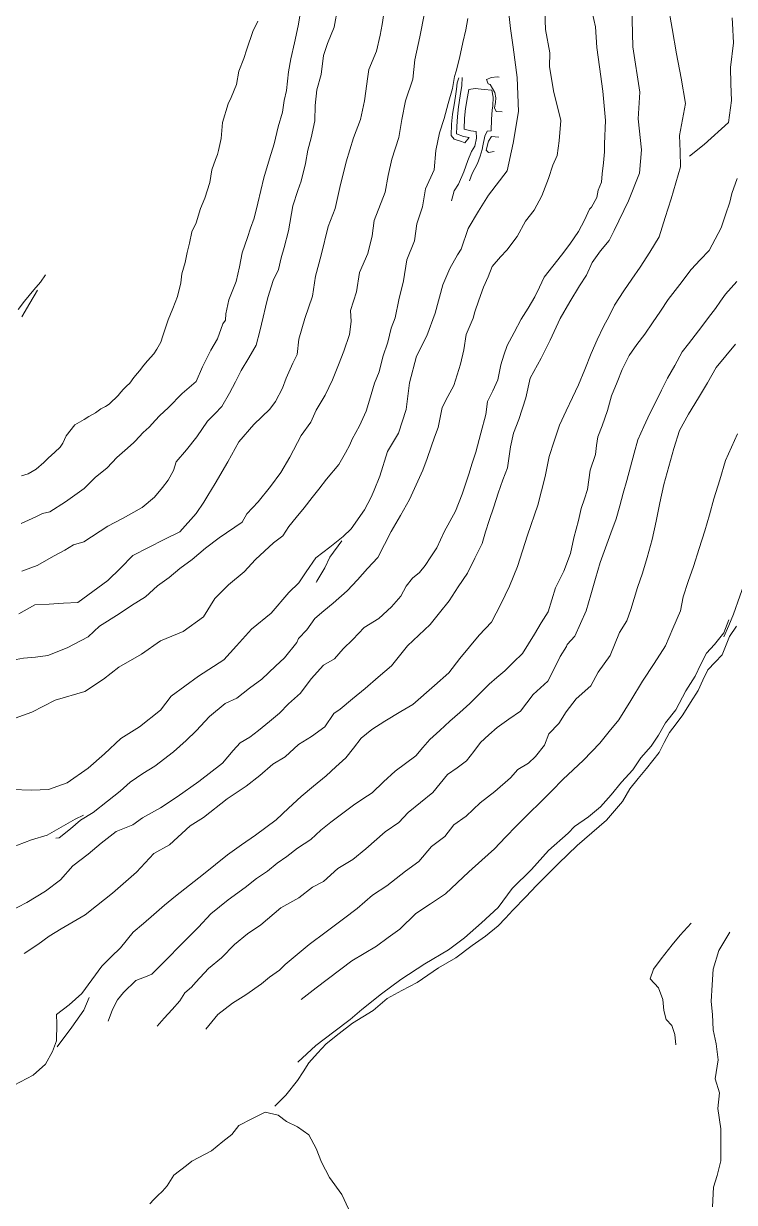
# Model space of a CAD drawing. Extents: x 683321 to 688873, y 7661944 to 7668387.
# Drawn here: x 687079.5 to 687289.9, y 7666273.6 to 7666622.7 of the extents above; entities that cross this region are included whole.
import ezdxf

# ---------------------------------------------------------------- set-up
doc = ezdxf.new("R2010")
doc.units = 0
doc.header["$MEASUREMENT"] = 0
doc.layers.add('01 CRESTA_Line', color=3, linetype='Continuous', lineweight=20)

msp = doc.modelspace()

# ---------------------------------------------------------------- linework, layer by layer
at = {"layer": '01 CRESTA_Line'}
for points in [[(687075.09, 7666359.63, 4070.64), (687080.4, 7666362.43, 4070.63), (687085.94, 7666365.76, 4070.55), (687090.4, 7666369.16, 4070.42), (687094.04, 7666373.24, 4070.41), (687098.6, 7666376.76, 4070.41), (687102.47, 7666379.95, 4070.41), (687106.86, 7666383.44, 4070.42), (687111.76, 7666385.43, 4070.41), (687114.63, 7666387.49, 4070.4), (687120.04, 7666390.5, 4070.39), (687124.97, 7666393.7, 4070.39), (687131.38, 7666398.29, 4070.37), (687138.36, 7666403.7, 4070.36), (687141.52, 7666407.41, 4070.35), (687143.63, 7666409.71, 4070.4), (687146.48, 7666411.4, 4070.45), (687149.05, 7666413.38, 4070.51), (687152.27, 7666416.06, 4070.45), (687155.19, 7666418.47, 4070.4), (687157.86, 7666421.29, 4070.38), (687161.47, 7666424.44, 4070.37), (687164.56, 7666428.65, 4070.38), (687168.22, 7666432.69, 4070.39), (687171.48, 7666434.57, 4070.44), (687174.07, 7666437.58, 4070.45), (687176.89, 7666440.29, 4070.45), (687180.31, 7666443.81, 4070.43), (687184.62, 7666446.49, 4070.48), (687188.37, 7666449.99, 4070.5), (687191.15, 7666453.17, 4070.5), (687192.74, 7666456.05, 4070.44), (687194.61, 7666458.5, 4070.41), (687196.7, 7666460.16, 4070.37), (687198.34, 7666462.2, 4070.38), (687200.05, 7666464.8, 4070.39), (687201.77, 7666467.4, 4070.37), (687203.95, 7666472.2, 4070.25), (687205.67, 7666475.26, 4070.38), (687207.38, 7666478.32, 4070.43), (687209.27, 7666483.29, 4070.42), (687210.27, 7666486.25, 4070.42), (687211.27, 7666489.21, 4070.42), (687212.3, 7666492.5, 4070.45), (687213.33, 7666495.79, 4070.45), (687214.85, 7666501.35, 4070.45), (687216.36, 7666506.9, 4070.44), (687216.85, 7666510.73, 4070.38), (687218.36, 7666513.97, 4070.37), (687219.87, 7666517.2, 4070.36), (687220.73, 7666521.6, 4070.31), (687221.67, 7666524.46, 4070.3), (687222.61, 7666527.31, 4070.31), (687224.68, 7666531.23, 4070.3), (687226.76, 7666535.16, 4070.24), (687228.81, 7666538.43, 4070.21), (687230.85, 7666541.71, 4070.16), (687232.23, 7666544.64, 4070.18), (687233.61, 7666547.58, 4070.18), (687236.15, 7666550.83, 4070.12), (687238.68, 7666554.07, 4070.03), (687241.22, 7666557.32, 4069.97), (687243.7, 7666561.14, 4069.95), (687245.55, 7666564.48, 4069.93), (687247.05, 7666567.71, 4069.94), (687247.64, 7666568.28, 4069.95), (687249.19, 7666571.16, 4069.99), (687249.54, 7666573.38, 4070.02), (687250.58, 7666575.67, 4070.05), (687250.72, 7666578.19, 4070.06), (687251.1, 7666581.42, 4070.07), (687251.42, 7666584.64, 4070.12), (687251.43, 7666587.08, 4070.19), (687251.69, 7666593.94, 4070.24), (687250.96, 7666602.66, 4070.4), (687249.97, 7666609.86, 4070.59), (687249.15, 7666615.59, 4070.52), (687248.73, 7666621.67, 4070.43), (687247.34, 7666628.24, 4070.54)], [(687076.63, 7666308.37, 4090.27), (687082.27, 7666311.3, 4091.47), (687085.91, 7666314.6, 4091.02), (687087.99, 7666318.33, 4090.1), (687089.23, 7666321.48, 4089.94), (687089.31, 7666326.46, 4089.73), (687089.25, 7666329.23, 4090.29), (687092.93, 7666332.18, 4090.15), (687096.69, 7666335.5, 4090.22), (687099.65, 7666339.55, 4090.32), (687102.61, 7666343.59, 4090.42), (687105.38, 7666346.31, 4090.37), (687108.14, 7666349.04, 4090.44), (687111.93, 7666353.65, 4090.47), (687114.98, 7666356.26, 4090.46), (687118.03, 7666358.86, 4090.45), (687121.23, 7666361.6, 4090.44), (687124.43, 7666364.33, 4090.4), (687128.58, 7666367.59, 4090.37), (687132.72, 7666370.86, 4090.35), (687136.25, 7666373.72, 4090.31), (687139.79, 7666376.59, 4090.29), (687143.94, 7666379.46, 4090.29), (687148.09, 7666382.33, 4090.31), (687151.16, 7666384.64, 4090.32), (687154.23, 7666386.95, 4090.31), (687157.94, 7666390.38, 4090.28), (687161.65, 7666393.8, 4090.29), (687165.33, 7666396.87, 4090.32), (687169.01, 7666399.93, 4090.33), (687171.93, 7666402.59, 4090.33), (687174.85, 7666405.24, 4090.32), (687177.12, 7666408.14, 4090.29), (687179.4, 7666411.04, 4090.24), (687182.6, 7666413.62, 4090.22), (687186.39, 7666416.14, 4090.23), (687191.19, 7666418.95, 4090.29), (687194.74, 7666421.04, 4090.28), (687201.07, 7666426.67, 4090.25), (687205.33, 7666430.47, 4090.2), (687208.6, 7666434.72, 4090.19), (687214.37, 7666441.57, 4090.21), (687217.99, 7666445.48, 4090.24), (687220.77, 7666450.8, 4090.28), (687223.27, 7666456.08, 4090.24), (687225.72, 7666461.9, 4090.2), (687228.68, 7666471.19, 4090.14), (687231.67, 7666480.12, 4090.14), (687233.85, 7666488.54, 4090.22), (687235.06, 7666494.5, 4090.24), (687236.59, 7666499, 4090.24), (687238.16, 7666503.75, 4090.23), (687240.06, 7666508, 4090.3), (687241.97, 7666512, 4090.31), (687243.78, 7666515.75, 4090.34), (687245.62, 7666520.25, 4090.36), (687247.47, 7666525, 4090.37), (687249.31, 7666529, 4090.37), (687251.13, 7666533, 4090.35), (687252.78, 7666536, 4090.33), (687254.41, 7666539.25, 4090.33), (687257.16, 7666543.5, 4090.4), (687259.56, 7666547, 4090.46), (687261.97, 7666550.5, 4090.45), (687264.88, 7666555, 4090.48), (687267.63, 7666559.5, 4090.49), (687269.41, 7666565.25, 4090.39), (687271.16, 7666570.75, 4090.42), (687272.56, 7666575.5, 4090.71), (687273.97, 7666580.25, 4091.39), (687273.84, 7666584.75, 4090.66), (687273.69, 7666589.5, 4090.33), (687274.56, 7666594.25, 4090.4), (687275.44, 7666599, 4090.46), (687274.12, 7666606.5, 4090.43), (687272.78, 7666613.75, 4090.35), (687271.47, 7666621.25, 4090.32), (687270.16, 7666628.5, 4090.49)], [(687172.5, 7666627.56, 4009.98), (687171.44, 7666621.59, 4010.01), (687169.45, 7666616.78, 4010.07), (687168.28, 7666613.25, 4010.12), (687167.54, 7666607.54, 4010.23), (687166.27, 7666603.03, 4010.28), (687165.74, 7666598.44, 4010.36), (687165.68, 7666593.9, 4010.48), (687164.56, 7666588.8, 4010.82), (687163.63, 7666585.16, 4010.91), (687162.91, 7666581.27, 4010.99), (687161.63, 7666575.97, 4010.95), (687160.62, 7666573.25, 4010.86), (687159.14, 7666568.66, 4010.88), (687157.93, 7666561.3, 4010.73), (687156.63, 7666556.34, 4010.59), (687155.68, 7666553.28, 4010.51), (687154.89, 7666549.85, 4010.49), (687153.4, 7666546.62, 4010.55), (687151.81, 7666541.57, 4010.54), (687151.08, 7666538.65, 4010.5), (687150.35, 7666535.72, 4010.49), (687149.36, 7666531.6, 4010.36), (687148.36, 7666527.47, 4010.29), (687146.13, 7666523.72, 4010.17), (687143.9, 7666519.97, 4010.27), (687142.18, 7666516.61, 4010.25), (687140.46, 7666513.25, 4010.16), (687138.18, 7666509.32, 4010.25), (687136.06, 7666507.15, 4010.25), (687133.94, 7666504.98, 4010.22), (687130.8, 7666500.33, 4010.26), (687127.7, 7666496.43, 4010.25), (687124.63, 7666492.9, 4010.34), (687123.86, 7666490.38, 4010.38), (687122.22, 7666487.47, 4010.4), (687120.57, 7666485.35, 4010.43), (687118.25, 7666482.44, 4010.48), (687114.57, 7666479.34, 4010.49), (687108.76, 7666476.15, 4010.49), (687104.41, 7666473.83, 4010.5), (687097.31, 7666469.19, 4010.54), (687094.27, 7666468.28, 4010.57), (687091.67, 7666466.78, 4010.6), (687088.51, 7666465.1, 4010.6), (687083.48, 7666462.19, 4010.62), (687078.96, 7666460.54, 4010.65)], [(687259.55, 7666627.67, 4080.39), (687259.82, 7666615.81, 4080.49), (687261.91, 7666602.31, 4080.23), (687261.4, 7666594.5, 4080.24), (687262.4, 7666585.26, 4080.34), (687261.79, 7666578.4, 4080.36), (687258.57, 7666570.2, 4080.22), (687254.27, 7666561.36, 4080.14), (687252.8, 7666558.47, 4080.14), (687250.27, 7666555.34, 4080.15), (687247.84, 7666551.88, 4080.08), (687246.11, 7666548.2, 4080.02), (687244.09, 7666545.03, 4080), (687241.14, 7666540.28, 4080.02), (687238.32, 7666535.31, 4080.14), (687235.31, 7666528.92, 4080.01), (687232.7, 7666523.57, 4080.16), (687229.48, 7666517.65, 4080.24), (687228.12, 7666511.84, 4080.31), (687226.1, 7666505.4, 4080.23), (687224.55, 7666501.42, 4080.24), (687223.62, 7666497.31, 4080.23), (687222.74, 7666491.12, 4080.25), (687221.38, 7666487.62, 4080.24), (687220.01, 7666483.6, 4080.28), (687218.65, 7666479.57, 4080.25), (687217.28, 7666475.55, 4080.22), (687216.24, 7666472.15, 4080.28), (687215.21, 7666468.74, 4080.36), (687213.05, 7666464.36, 4080.33), (687210.89, 7666459.98, 4080.28), (687208.15, 7666455.86, 4080.38), (687205.41, 7666451.74, 4080.41), (687202.63, 7666448.22, 4080.48), (687199.84, 7666444.7, 4080.55), (687196.49, 7666441.54, 4080.59), (687193.14, 7666438.38, 4080.64), (687190.76, 7666435.45, 4080.73), (687188.38, 7666432.51, 4080.77), (687184.48, 7666429.18, 4080.75), (687180.59, 7666425.84, 4080.71), (687176.86, 7666422.74, 4080.61), (687173.14, 7666419.64, 4080.48), (687171.35, 7666418.43, 4080.43), (687168.66, 7666414.44, 4080.33), (687164.71, 7666411.62, 4080.23), (687160.89, 7666409.2, 4080.2), (687156.94, 7666405.52, 4080.2), (687153.28, 7666403.36, 4080.17), (687149.4, 7666400.06, 4080.18), (687145.34, 7666396.89, 4080.2), (687139.74, 7666393.08, 4080.14), (687132.74, 7666387.56, 4080.15), (687128.78, 7666385.13, 4080.16), (687122.64, 7666379.55, 4080.16), (687118.05, 7666376.91, 4080.2), (687112.92, 7666371.46, 4080.18), (687105.75, 7666365.18, 4080.25), (687101.05, 7666361.45, 4080.26), (687097.74, 7666358.8, 4080.22), (687090.55, 7666354.64, 4080.15), (687087.04, 7666352.49, 4080.12), (687083.66, 7666350, 4080.12), (687079.63, 7666347.37, 4080.17)], [(687211, 7666624.19, 4040.36), (687210.41, 7666620.8, 4040.34), (687209.55, 7666617.04, 4040.58), (687208.52, 7666612.47, 4040.43), (687207.48, 7666608.59, 4040.55), (687207.07, 7666606.99, 4040.55), (687206.4, 7666603.48, 4040.52), (687205.16, 7666599, 4040.59), (687203.93, 7666594.53, 4040.64), (687202.58, 7666590.34, 4040.7), (687201.46, 7666585.07, 4040.81), (687201.01, 7666579.34, 4040.88), (687198.42, 7666573.77, 4040.88), (687197.58, 7666568.44, 4040.82), (687195.86, 7666563.38, 4040.8), (687195.21, 7666558.33, 4040.76), (687192.93, 7666552.71, 4040.74), (687191.92, 7666546.46, 4040.72), (687190.58, 7666540.85, 4040.69), (687189.47, 7666535.51, 4040.65), (687188.32, 7666532.45, 4040.62), (687187.25, 7666528.35, 4040.53), (687185.85, 7666524, 4040.53), (687184.7, 7666519.56, 4040.53), (687183.34, 7666516.15, 4040.51), (687181.87, 7666511.21, 4040.52), (687180.87, 7666507.92, 4040.54), (687178.95, 7666503.55, 4040.55), (687176.71, 7666499.65, 4040.52), (687176.01, 7666497.98, 4040.5), (687174.75, 7666495.55, 4040.48), (687172.82, 7666492.11, 4040.47), (687169.15, 7666487.74, 4040.47), (687166.88, 7666484.84, 4040.45), (687164.86, 7666482.33, 4040.45), (687162.52, 7666479.27, 4040.45), (687160.21, 7666476.41, 4040.44), (687157.98, 7666473.78, 4040.46), (687156.17, 7666470.96, 4040.46), (687153.43, 7666468.88, 4040.44), (687150.8, 7666466.48, 4040.45), (687148.09, 7666463.94, 4040.48), (687144.74, 7666460.35, 4040.5), (687140.17, 7666456.52, 4040.43), (687136.11, 7666452.46, 4040.41), (687132.73, 7666447.04, 4040.39), (687126.67, 7666442.67, 4040.35), (687120.03, 7666439.92, 4040.3), (687114.35, 7666435.98, 4040.25), (687107.65, 7666432.09, 4040.23), (687103.09, 7666428.57, 4040.19), (687097.56, 7666424.89, 4040.18), (687088.81, 7666422.34, 4040.22), (687081.91, 7666418.78, 4040.06), (687073.4, 7666415.73, 4040.06)], [(687198.2, 7666625.72, 4030.24), (687196.74, 7666618.77, 4030.28), (687195.28, 7666611.96, 4030.24), (687194.73, 7666606.21, 4030.27), (687192.49, 7666599.76, 4030.26), (687191.42, 7666594.27, 4030.3), (687190.52, 7666588.9, 4030.33), (687188.51, 7666582.55, 4030.31), (687187.43, 7666577.69, 4030.36), (687186.47, 7666572.77, 4030.43), (687183.28, 7666564.36, 4030.43), (687182.62, 7666559.83, 4030.48), (687181.42, 7666554.59, 4030.46), (687178.94, 7666548.93, 4030.46), (687178.06, 7666543.21, 4030.36), (687176.28, 7666537.68, 4030.35), (687176.44, 7666534.47, 4030.38), (687175.92, 7666530.58, 4030.31), (687174.3, 7666525.65, 4030.24), (687172.71, 7666521.67, 4030.24), (687170.89, 7666517.18, 4030.25), (687168.75, 7666512.68, 4030.25), (687166.12, 7666508.24, 4030.25), (687164.47, 7666504.69, 4030.2), (687161.65, 7666500.69, 4030.27), (687158.26, 7666494.33, 4030.32), (687155.6, 7666489.76, 4030.34), (687152.53, 7666485.59, 4030.36), (687148.87, 7666481.09, 4030.3), (687145.57, 7666477.55, 4030.33), (687144.15, 7666475.03, 4030.34), (687137.34, 7666470.36, 4030.24), (687133.33, 7666467.36, 4030.14), (687129.34, 7666464.02, 4029.96), (687125.72, 7666461.3, 4030.03), (687122.59, 7666458.7, 4030.02), (687119.11, 7666456.22, 4030.05), (687115.54, 7666452.9, 4030.01), (687111.4, 7666450.33, 4030.05), (687107.75, 7666447.92, 4030.04), (687101.95, 7666444.28, 4029.99), (687098.63, 7666441.04, 4030.08), (687092.33, 7666437.81, 4030.13), (687086.69, 7666435.57, 4030.06), (687083.04, 7666435.07, 4030.05), (687079.48, 7666434.82, 4030.13), (687075.13, 7666433.99, 4030.19)], [(687075.92, 7666395.89, 4050.07), (687081.91, 7666395.66, 4050.18), (687086.87, 7666395.86, 4050.38), (687092.34, 7666397.88, 4050.32), (687098.57, 7666402.23, 4050.21), (687103.4, 7666406.45, 4050.22), (687108.21, 7666410.98, 4050.16), (687113.76, 7666414.45, 4050.27), (687119.96, 7666419.34, 4050.32), (687123.2, 7666423.5, 4050.27), (687131.29, 7666429.49, 4050.29), (687138.76, 7666434.24, 4050.33), (687142.52, 7666438.39, 4050.29), (687146.93, 7666443.31, 4050.23), (687152.72, 7666448.1, 4050.19), (687157.96, 7666454.18, 4050.13), (687160.98, 7666457.12, 4050.08), (687163.09, 7666460.34, 4049.92), (687165.98, 7666464.51, 4049.74), (687170.1, 7666467.65, 4049.54), (687174.07, 7666470.84, 4050.28), (687176.41, 7666473.03, 4050.56), (687180.37, 7666478.65, 4050.49), (687182.39, 7666482.47, 4050.49), (687183.27, 7666484.52, 4050.49), (687184.95, 7666488.65, 4050.5), (687187.21, 7666495.92, 4050.5), (687190.47, 7666501.39, 4050.6), (687192.7, 7666508.44, 4050.7), (687193.7, 7666516.31, 4050.65), (687195.83, 7666524.14, 4050.58), (687198.85, 7666530.25, 4050.49), (687201.28, 7666536.97, 4050.38), (687203.58, 7666545.33, 4050.35), (687205.66, 7666550.13, 4050.41), (687207.93, 7666554.21, 4050.4), (687208.96, 7666555.85, 4050.41), (687211.1, 7666561.95, 4050.39), (687214.1, 7666567.09, 4050.35), (687217.11, 7666571.82, 4050.34), (687222.58, 7666579.07, 4050.29), (687224.45, 7666587.29, 4050.12), (687225.94, 7666596.61, 4050.04), (687225.59, 7666606.68, 4050.14), (687224.44, 7666615.67, 4050.18), (687223.61, 7666621.16, 4050.17), (687223.05, 7666626.53, 4050.2)], [(687186.13, 7666625.63, 4020.2), (687185.64, 7666622.36, 4020.14), (687185.03, 7666619.19, 4020.09), (687183.95, 7666614.48, 4020.07), (687181.7, 7666609.1, 4020.07), (687181.37, 7666606.95, 4020.06), (687180.35, 7666599.79, 4020.06), (687179.18, 7666594.27, 4020.05), (687177.14, 7666588.79, 4020.08), (687174.93, 7666581.69, 4020.22), (687173.09, 7666574.08, 4020.33), (687171.72, 7666567.87, 4020.41), (687169.64, 7666562.63, 4020.43), (687167.52, 7666554.13, 4020.5), (687165.84, 7666547.87, 4020.55), (687165, 7666541.94, 4020.58), (687162.75, 7666535.31, 4020.63), (687160.98, 7666529.21, 4020.62), (687160.49, 7666524.72, 4020.53), (687159.13, 7666522.16, 4020.5), (687157.24, 7666517.64, 4020.5), (687156.08, 7666514.7, 4020.48), (687154.04, 7666510.8, 4020.44), (687152.4, 7666508.47, 4020.42), (687147.66, 7666504, 4020.39), (687143.15, 7666498.81, 4020.34), (687139.89, 7666492.91, 4020.35), (687136.23, 7666486.44, 4020.33), (687134.02, 7666482.97, 4020.29), (687132.81, 7666481, 4020.27), (687130.52, 7666477.6, 4020.26), (687125.76, 7666472.22, 4020.23), (687121.13, 7666469.87, 4020.19), (687116.49, 7666467.53, 4020.17), (687111.85, 7666465.18, 4020.19), (687108.12, 7666461.45, 4020.24), (687104.39, 7666457.72, 4020.23), (687099.96, 7666454.51, 4020.18), (687095.53, 7666451.3, 4020.15), (687091.27, 7666451.04, 4020.12), (687087.01, 7666450.78, 4020.12), (687082.75, 7666450.52, 4020.12), (687078.1, 7666447.93, 4020.1)], [(687078.72, 7666474.61, 4000.29), (687080.94, 7666475.68, 4000.29), (687083.09, 7666476.63, 4000.31), (687085.02, 7666477.6, 4000.32), (687087.19, 7666478.13, 4000.3), (687091.83, 7666481.1, 4000.5), (687094.66, 7666483.08, 4000.35), (687097.44, 7666485.01, 4000.29), (687100.61, 7666488.27, 4000.24), (687104.22, 7666491.14, 4000.17), (687107.1, 7666494.15, 4000.17), (687109.43, 7666496.28, 4000.18), (687111.96, 7666498.54, 4000.24), (687112.5, 7666499.05, 4000.25), (687114.85, 7666501.63, 4000.26), (687116.65, 7666503.19, 4000.25), (687118.51, 7666505.23, 4000.25), (687119.75, 7666506.57, 4000.33), (687122.33, 7666508.96, 4000.52), (687126.4, 7666513.15, 4000.07), (687130.59, 7666516.64, 4000.71), (687132.4, 7666521.07, 4000.31), (687134.9, 7666525.99, 4000.4), (687136.92, 7666529.36, 4000.31), (687138.48, 7666533.78, 4000.53), (687139.2, 7666534.89, 4000.42), (687139.35, 7666536.7, 4000.69), (687140.2, 7666540.87, 4000.53), (687142.36, 7666546.29, 3999.95), (687143.39, 7666550.65, 4000.27), (687144.13, 7666554.81, 4000.32), (687145.8, 7666559.28, 4000.37), (687146.65, 7666562.13, 4000.21), (687147.71, 7666565.08, 4000.19), (687148.79, 7666569.52, 4000.29), (687150.57, 7666577.02, 4000.44), (687152.22, 7666582.6, 4000.63), (687153.61, 7666587.09, 4000.56), (687154.88, 7666592.05, 4000.17), (687156.08, 7666596.45, 3999.9), (687156.58, 7666599.89, 4000.48), (687157.27, 7666602.87, 4000.2), (687157.92, 7666608.42, 4000.5), (687158.59, 7666612.19, 4000.55), (687159.68, 7666616.99, 4000.54), (687160.8, 7666621.98, 4000.87), (687161.3, 7666625.41, 4001.1)], [(687078.89, 7666488.76, 3990.14), (687080.8, 7666489.33, 3990.13), (687083.23, 7666490.78, 3990.13), (687085.47, 7666492.73, 3990.14), (687086.73, 7666493.95, 3990.16), (687088.76, 7666495.77, 3990.14), (687090.28, 7666497.27, 3990.15), (687091.05, 7666498.42, 3990.14), (687092.04, 7666500.63, 3990.14), (687094.63, 7666503.88, 3990.24), (687097.37, 7666505.47, 3990.26), (687098.78, 7666506.3, 3990.26), (687100.78, 7666507.43, 3990.25), (687102.37, 7666508.62, 3990.22), (687103.7, 7666509.24, 3990.2), (687104.84, 7666510, 3990.19), (687107.52, 7666512.69, 3990.17), (687107.72, 7666512.96, 3990.18), (687108.96, 7666514.31, 3990.18), (687109.89, 7666515.27, 3990.18), (687110.87, 7666516.22, 3990.18), (687112.15, 7666517.84, 3990.13), (687113.2, 7666519.11, 3990.11), (687113.78, 7666519.84, 3990.11), (687115.09, 7666521.5, 3990.1), (687116.18, 7666522.8, 3990.11), (687117.99, 7666524.89, 3990.12), (687118.91, 7666526.26, 3990.12), (687120.14, 7666528.29, 3990.13), (687120.69, 7666530.18, 3990.14), (687122.29, 7666534.93, 3990.21), (687123.61, 7666538.28, 3990.24), (687125.03, 7666541.85, 3990.28), (687125.99, 7666545.89, 3990.31), (687126.3, 7666548.54, 3990.3), (687127.28, 7666551.97, 3990.26), (687127.94, 7666554.85, 3990.21), (687128.57, 7666557.6, 3990.19), (687129.25, 7666560.97, 3990.19), (687130.55, 7666563.64, 3990.23), (687131.86, 7666567.93, 3990.28), (687133.1, 7666570.98, 3990.28), (687134.59, 7666575.6, 3990.23), (687135.2, 7666579.4, 3990.21), (687136.32, 7666582.37, 3990.22), (687136.88, 7666583.85, 3990.24), (687137.13, 7666585.07, 3990.24), (687137.97, 7666588.67, 3990.21), (687138.31, 7666593.35, 3989.99), (687140.01, 7666598.86, 3990.07), (687140.87, 7666600.77, 3990.05), (687142.5, 7666604.62, 3990.02), (687143.15, 7666608.58, 3990.04), (687144.71, 7666612.32, 3990.08), (687145.58, 7666615.08, 3990.11), (687147.33, 7666620.35, 3990.12), (687148.79, 7666623.37, 3990.16)], [(687089.04, 7666381.46, 4061.49), (687090, 7666381.56, 4061.43), (687093.4, 7666384.27, 4061.17), (687096.27, 7666386.82, 4060.89), (687100.03, 7666389.06, 4060.6), (687104.28, 7666392.46, 4060.52), (687108.04, 7666395.43, 4060.52), (687111.04, 7666398.07, 4060.43), (687114.78, 7666400.6, 4060.41), (687118.35, 7666402.79, 4060.41), (687123.8, 7666407.01, 4060.45), (687127.61, 7666410.35, 4060.5), (687130.54, 7666413.3, 4060.53), (687134.55, 7666417.48, 4060.45), (687139.1, 7666421.39, 4060.37), (687142.56, 7666422.91, 4060.33), (687146.37, 7666425.93, 4060.34), (687150.04, 7666428.52, 4060.33), (687154, 7666432.38, 4060.34), (687156.72, 7666434.84, 4060.4), (687160.36, 7666439.44, 4060.36), (687160.88, 7666440.55, 4060.38), (687163.32, 7666443.18, 4060.39), (687165.67, 7666446.54, 4060.37), (687168.4, 7666448.82, 4060.39), (687171.13, 7666451.09, 4060.43), (687175.27, 7666454.71, 4060.44), (687178.29, 7666458, 4060.45), (687181.32, 7666461.28, 4060.45), (687184.34, 7666464.57, 4060.42), (687186.33, 7666468.4, 4060.35), (687188.32, 7666472.24, 4060.28), (687191.04, 7666477.01, 4060.24), (687193.76, 7666481.79, 4060.22), (687195.73, 7666486.1, 4060.21), (687197.7, 7666490.42, 4060.17), (687198.91, 7666493.87, 4060.18), (687200.12, 7666497.31, 4060.2), (687201.16, 7666500.17, 4060.2), (687202.19, 7666503.02, 4060.19), (687202.78, 7666506.01, 4060.17), (687203.36, 7666509, 4060.15), (687205.1, 7666512.27, 4060.07), (687206.84, 7666515.54, 4060.11), (687207.82, 7666518.69, 4060.12), (687208.8, 7666521.84, 4060.17), (687209.79, 7666526.07, 4060.23), (687210.45, 7666530.59, 4060.23), (687212.61, 7666535.4, 4060.2), (687213.07, 7666537.35, 4060.2), (687214.23, 7666540.75, 4060.18), (687215.58, 7666544.64, 4060.09), (687216.96, 7666547.7, 4060.01), (687218.15, 7666550.7, 4059.96), (687220.69, 7666553.63, 4059.9), (687222.48, 7666555.56, 4059.86), (687225.63, 7666559.62, 4059.9), (687228.02, 7666564.19, 4059.95), (687230.62, 7666567.41, 4059.92), (687232.87, 7666571.66, 4059.89), (687234.85, 7666576.84, 4059.89), (687236.1, 7666580.74, 4059.96), (687237.4, 7666583.57, 4060.04), (687238.04, 7666587.97, 4060.07), (687238.53, 7666593.96, 4060.13), (687236.38, 7666602.78, 4060.32), (687235.17, 7666609.99, 4060.48), (687235.22, 7666613.96, 4060.53), (687234.01, 7666620.88, 4060.52), (687233.73, 7666626.25, 4060.55)], [(687276.61, 7666583.44, 4092.08), (687280.9, 7666586.86, 4093.33), (687288.19, 7666593.36, 4095.29), (687288.19, 7666593.36, 4096.4), (687289.03, 7666599.93, 4097.18), (687288.87, 7666604.79, 4097.69), (687288.71, 7666609.66, 4098.21), (687289.64, 7666617, 4099.04), (687289.38, 7666622.64, 4099.52), (687289.27, 7666624.35, 4099.66)], [(687209.3, 7666606.71, 4041.35), (687209.2, 7666604.28, 4041.4), (687208.72, 7666601.26, 4041.51), (687208.24, 7666597.97, 4041.59), (687207.92, 7666595.15, 4041.57), (687207.72, 7666592.23, 4041.61), (687207.67, 7666590, 4041.67), (687209.69, 7666589.19, 4041.64), (687211.35, 7666588.89, 4041.63), (687210.08, 7666587.37, 4041.76), (687209.08, 7666587.76, 4041.57), (687206.98, 7666588.4, 4041.62), (687206.01, 7666589.52, 4041.71), (687206.14, 7666592.86, 4041.54), (687206.42, 7666595.81, 4041.5), (687206.99, 7666599.15, 4041.56), (687207.44, 7666601.9, 4041.55), (687207.6, 7666603.24, 4041.33), (687207.78, 7666605.1, 4041.33), (687208.36, 7666606.55, 4041.15)], [(687221.16, 7666596.56, 4041.57), (687219.42, 7666596.6, 4041.53), (687218.87, 7666597.73, 4041.44), (687219.19, 7666599.26, 4041.35), (687219.26, 7666600.69, 4041.32), (687218.94, 7666602.26, 4041.36), (687217.6, 7666604.6, 4041.29), (687217.02, 7666604.87, 4041.28), (687216.52, 7666606.06, 4041.29), (687216.61, 7666606.11, 4041.35), (687217.88, 7666606.71, 4041.42), (687219.76, 7666606.94, 4041.38), (687220.27, 7666606.79, 4041.53)], [(687211.44, 7666576.06, 4041.07), (687212.27, 7666578.3, 4041.06), (687213.8, 7666581.26, 4041), (687214.59, 7666583.43, 4041.06), (687215.25, 7666585.41, 4040.82), (687215.39, 7666586.47, 4040.86), (687215.98, 7666589.31, 4040.73), (687216.72, 7666590.79, 4040.84), (687217.88, 7666590.89, 4040.91), (687217.94, 7666594.4, 4040.88), (687218.14, 7666597.03, 4040.83), (687218.41, 7666598.26, 4040.84), (687218.52, 7666600.87, 4040.8), (687218.12, 7666602.93, 4040.82), (687215.85, 7666603.15, 4040.65), (687213.18, 7666603.41, 4040.54), (687211.28, 7666603.13, 4040.57), (687210.89, 7666600.96, 4040.55), (687210.28, 7666597.48, 4040.57), (687209.98, 7666594.66, 4040.59), (687209.93, 7666591.43, 4040.65), (687211.83, 7666590.94, 4040.65), (687213.46, 7666590.75, 4040.75), (687213.56, 7666588.75, 4040.74), (687213.04, 7666586.36, 4040.72), (687212.03, 7666584.8, 4040.8), (687210.95, 7666582.17, 4040.93), (687209.83, 7666578.81, 4041.05), (687208.25, 7666575.12, 4041.24), (687206.92, 7666573.16, 4041.6), (687206.12, 7666570.2, 4041.28)], [(687220.12, 7666589.03, 4041.34), (687217.97, 7666589.18, 4041.26), (687217.12, 7666587.84, 4041.28), (687216.4, 7666585.2, 4041.35), (687217.13, 7666584.53, 4041.39), (687218.73, 7666584.74, 4041.35)], [(687290.73, 7666576.8, 4096.12), (687289.13, 7666572.37, 4099.04), (687288.59, 7666569.79, 4100.11), (687287.29, 7666566.01, 4100.12), (687286, 7666562.23, 4099.99), (687284.2, 7666558.85, 4099.9), (687282.4, 7666555.46, 4099.9), (687279.76, 7666552.67, 4100.03), (687277.11, 7666549.87, 4100.1), (687273.72, 7666545.43, 4100.21), (687270.33, 7666540.98, 4100.23), (687268.02, 7666537.54, 4100.24), (687265.7, 7666534.1, 4100.25), (687263.39, 7666530.66, 4100.27), (687260.99, 7666527.68, 4100.28), (687258.75, 7666524.42, 4100.25), (687256.72, 7666520.27, 4100.22), (687255.15, 7666516.52, 4100.2), (687253.52, 7666512.44, 4100.2), (687252.36, 7666508.13, 4100.29), (687250.71, 7666503.58, 4100.4), (687249.44, 7666500.3, 4100.4), (687249.12, 7666497.7, 4100.38), (687248.81, 7666495.1, 4100.36), (687247.18, 7666490.39, 4100.31), (687246.82, 7666487.56, 4100.33), (687246.45, 7666484.74, 4100.37), (687245.48, 7666481.93, 4100.34), (687244.5, 7666479.13, 4100.31), (687243.7, 7666475.57, 4100.32), (687242.41, 7666470.42, 4100.32), (687241.38, 7666465.75, 4100.28), (687239.39, 7666460.58, 4100.26), (687236.97, 7666455.63, 4100.26), (687235.85, 7666452.07, 4100.34), (687234.73, 7666448.52, 4100.28), (687232.74, 7666445.19, 4100.32), (687230.76, 7666441.85, 4100.34), (687228.95, 7666439.02, 4100.28), (687227.14, 7666436.19, 4100.3), (687224.53, 7666433.61, 4100.29), (687221.92, 7666431.02, 4100.37), (687219.59, 7666429.06, 4100.4), (687217.25, 7666427.09, 4100.42), (687214.4, 7666424.23, 4100.41), (687211.54, 7666421.36, 4100.38), (687208.6, 7666418.72, 4100.31), (687205.66, 7666416.08, 4100.3), (687202.7, 7666413.4, 4100.29), (687199.73, 7666410.73, 4100.32), (687197.65, 7666408.32, 4100.35), (687195.56, 7666405.9, 4100.34), (687192.52, 7666403.61, 4100.36), (687189.48, 7666401.33, 4100.4), (687186.05, 7666398.13, 4100.39), (687182.63, 7666394.94, 4100.41), (687179.88, 7666393.09, 4100.43), (687177.12, 7666391.24, 4100.44), (687170.45, 7666386.17, 4100.43), (687167.51, 7666383.89, 4100.42), (687164.47, 7666381.1, 4100.41), (687160.59, 7666378.49, 4100.41), (687157.38, 7666376.08, 4100.42), (687154.53, 7666374.09, 4100.41), (687151.68, 7666371.73, 4100.41), (687148.39, 7666369.58, 4100.41), (687145.02, 7666366.89, 4100.36), (687140.05, 7666363.2, 4100.46), (687134.85, 7666359.1, 4100.53), (687131.21, 7666355.09, 4100.52), (687128.28, 7666352.15, 4100.54), (687125.36, 7666349.21, 4100.53), (687122.43, 7666346.27, 4100.5), (687119.96, 7666343.76, 4100.49), (687117.48, 7666341.25, 4100.58), (687116.06, 7666340.63, 4100.45), (687112.65, 7666339.3, 4100.66), (687109.06, 7666335.77, 4100.53), (687107.3, 7666333.57, 4100.71), (687105.74, 7666330.72, 4100.67), (687104.54, 7666327.29, 4101.05)], [(687077.85, 7666538, 3983.39), (687079.71, 7666540.47, 3983.44), (687082.52, 7666543.81, 3982.56), (687084.51, 7666546.12, 3982.15), (687085.97, 7666548.29, 3981.53)], [(687078.93, 7666535.85, 3983.9), (687081.33, 7666539.91, 3983.58), (687083.63, 7666543.72, 3982.77)], [(687290.6, 7666546.29, 4110.01), (687287.31, 7666542.53, 4109.99), (687285.8, 7666540.43, 4109.98), (687284.29, 7666538.33, 4109.98), (687282.26, 7666535.67, 4110), (687280.23, 7666533, 4110.03), (687278.3, 7666530.4, 4110.05), (687276.36, 7666527.8, 4110.08), (687274.39, 7666525.49, 4110.11), (687272.29, 7666521.4, 4110.44), (687270.09, 7666517.66, 4110.53), (687268.35, 7666514.17, 4110.45), (687266.62, 7666510.68, 4110.37), (687264.88, 7666507.19, 4110.29), (687263.08, 7666503.32, 4110.25), (687261.27, 7666499.44, 4110.2), (687260.18, 7666495.43, 4110.09), (687259.1, 7666491.42, 4109.97), (687258.01, 7666487.41, 4109.85), (687256.99, 7666483.63, 4109.93), (687255.96, 7666479.85, 4110), (687254.94, 7666476.07, 4110.08), (687253.35, 7666471.74, 4110.16), (687251.76, 7666467.41, 4110.25), (687250.16, 7666463.07, 4110.33), (687248.77, 7666458.32, 4110.27), (687247.38, 7666453.57, 4110.2), (687245.98, 7666448.81, 4110.13), (687245.98, 7666448.74, 4110.13), (687244.3, 7666445.02, 4110.35), (687242.63, 7666441.31, 4110.56), (687240.35, 7666438.82, 4110.62), (687240.21, 7666438.2, 4110.3), (687238.31, 7666435.27, 4110.35), (687236.5, 7666431.64, 4110.41), (687234.68, 7666428.01, 4110.47), (687230.35, 7666423.98, 4110.48), (687228.49, 7666421.55, 4110.47), (687226.62, 7666419.11, 4110.46), (687223.16, 7666416.69, 4110.42), (687219.71, 7666414.26, 4110.4), (687217.24, 7666412.04, 4110.39), (687214.78, 7666409.81, 4110.44), (687212.71, 7666407.11, 4110.43), (687210.63, 7666404.41, 4110.42), (687207.82, 7666402.35, 4110.41), (687205.01, 7666400.29, 4110.34), (687202.79, 7666397.62, 4110.33), (687200.58, 7666394.96, 4110.35), (687193.29, 7666389.09, 4110.42), (687190.52, 7666386.16, 4110.32), (687186.5, 7666383.4, 4110.25), (687180.82, 7666378.32, 4110.31), (687176.95, 7666375.14, 4110.22), (687172.54, 7666372.45, 4110.24), (687168.26, 7666368.66, 4110.23), (687165.03, 7666367.01, 4110.43), (687160.94, 7666363.85, 4110.57), (687155.67, 7666360.89, 4110.52), (687149.71, 7666355.82, 4110.28), (687145.76, 7666353.16, 4110.25), (687141.92, 7666350.01, 4110.25), (687138.1, 7666346.07, 4110.28), (687134.2, 7666342.84, 4110.35), (687130.41, 7666338.8, 4109.92), (687129.15, 7666337.38, 4110.08), (687127.23, 7666335.69, 4110.14), (687125.75, 7666333.34, 4110.34), (687123.5, 7666330.74, 4110.47), (687121.13, 7666328.22, 4110.42), (687119.04, 7666325.82, 4110.52)], [(687290.21, 7666527.74, 4120.18), (687287.35, 7666524.29, 4120.16), (687284.49, 7666520.83, 4120.12), (687281.89, 7666516.32, 4120.11), (687279.29, 7666511.81, 4120.19), (687276.34, 7666506.98, 4120.12), (687273.66, 7666502.17, 4120.11), (687271.93, 7666496.83, 4120.08), (687270.47, 7666491.53, 4120.03), (687269.01, 7666486.22, 4120), (687267.86, 7666480.79, 4120.05), (687266.72, 7666475.37, 4120.13), (687265.58, 7666469.94, 4120.13), (687264.1, 7666464.55, 4120.13), (687262.7, 7666459.91, 4119.94), (687261.18, 7666455.71, 4119.97), (687259.23, 7666449.21, 4120), (687258.09, 7666445.78, 4120), (687255.88, 7666442.37, 4120), (687253.12, 7666435.59, 4120.14), (687249.59, 7666430.59, 4120.07), (687247.35, 7666426.63, 4120.14), (687243.03, 7666422.78, 4120.21), (687240.09, 7666418.87, 4120.15), (687237.95, 7666415.43, 4120.1), (687234.95, 7666412.39, 4120.04), (687233.67, 7666408.98, 4120.01), (687231.02, 7666405.64, 4119.97), (687228.94, 7666403.66, 4119.96), (687225.77, 7666401.79, 4119.96), (687223.64, 7666399.36, 4119.98), (687218.94, 7666395.26, 4120.05), (687214.67, 7666391.96, 4120.11), (687210.48, 7666388.04, 4120.06), (687206.79, 7666385.38, 4120.02), (687204.16, 7666381.93, 4120.05), (687200.2, 7666378.99, 4120.06), (687196.5, 7666374.61, 4120.09), (687192.54, 7666371.75, 4120.18), (687186.99, 7666367.39, 4120.13), (687182.78, 7666364.63, 4120.09), (687178.24, 7666360.67, 4120.05), (687174.19, 7666357.6, 4120.01), (687169.07, 7666353.74, 4119.98), (687164.03, 7666349.96, 4120.02), (687159.83, 7666346.53, 4119.99), (687156.91, 7666344.06, 4119.95), (687155.27, 7666342.38, 4119.94), (687152.3, 7666340.36, 4119.91), (687149.92, 7666338.34, 4120.06), (687145.23, 7666335.1, 4120.4), (687141.29, 7666332.62, 4120.31), (687136.97, 7666329.27, 4119.93), (687133.38, 7666324.9, 4119.79)], [(687286.79, 7666441.11, 4140.84), (687288.22, 7666444.43, 4140.92), (687289.66, 7666447.76, 4141), (687291.51, 7666453.09, 4140.31), (687293.35, 7666458.42, 4139.72), (687295.72, 7666463.19, 4139.17), (687298.09, 7666467.95, 4138.6), (687299.56, 7666471.73, 4138.42), (687301.03, 7666475.51, 4138.24), (687303.22, 7666479.64, 4138.03), (687305.42, 7666483.76, 4137.83), (687307.67, 7666488.48, 4137.6), (687308.59, 7666490.71, 4137.49), (687309.75, 7666493.54, 4137.05), (687311.14, 7666496.42, 4136.79), (687312.55, 7666499.74, 4136.43), (687313.81, 7666502.89, 4136.05), (687314.89, 7666505.18, 4135.85), (687316.11, 7666509.21, 4135.37), (687316.89, 7666511.14, 4135.16), (687318.54, 7666515.89, 4134.57), (687319.51, 7666519.26, 4133.66), (687320.02, 7666523.26, 4132.63)], [(687161.65, 7666333.72, 4130.18), (687166.13, 7666337.2, 4130.02), (687176.67, 7666345.13, 4130), (687180.29, 7666347.34, 4130.03), (687183.91, 7666349.54, 4130.06), (687187.38, 7666352.02, 4130.07), (687190.85, 7666354.49, 4130.08), (687195.54, 7666359.13, 4130.1), (687199.97, 7666362.08, 4130.15), (687204.41, 7666365.04, 4130.2), (687207.84, 7666368.28, 4130.27), (687211.26, 7666371.52, 4130.25), (687215.09, 7666374.93, 4130.25), (687218.92, 7666378.33, 4130.27), (687222.15, 7666381.73, 4130.25), (687225.38, 7666385.14, 4130.24), (687228.97, 7666388.67, 4130.23), (687232.56, 7666392.21, 4130.25), (687235.82, 7666395.54, 4130.19), (687239.07, 7666398.87, 4130.23), (687242.15, 7666401.75, 4130.24), (687245.24, 7666404.62, 4130.23), (687250.05, 7666409.6, 4130.17), (687252.86, 7666413.07, 4130.17), (687255.66, 7666416.55, 4130.2), (687259.19, 7666422.25, 4130.2), (687262.71, 7666427.95, 4130.18), (687266.1, 7666433.19, 4130.13), (687269.5, 7666438.43, 4130.05), (687271.7, 7666443.58, 4130.1), (687273.9, 7666448.74, 4130.1), (687274.76, 7666452.92, 4130.11), (687276.26, 7666457.43, 4130.11), (687277.76, 7666461.94, 4130.11), (687279.46, 7666467.23, 4130.12), (687281.15, 7666472.52, 4130.1), (687282.48, 7666477.22, 4130.11), (687283.81, 7666481.92, 4130.14), (687285.55, 7666487.59, 4130.14), (687287.28, 7666493.25, 4130.09), (687289.03, 7666497.24, 4130.09), (687290.77, 7666501.23, 4130.14)], [(687166.07, 7666457.15, 4050.68), (687166.31, 7666457.56, 4050.66), (687168.66, 7666461.48, 4050.56), (687170.15, 7666464.65, 4050.53), (687173.7, 7666469.5, 4050.58)], [(687288.29, 7666446.08, 4141.35), (687286.73, 7666442.25, 4141.41), (687284.05, 7666438.84, 4141.54), (687281.66, 7666436.24, 4141.18), (687279.92, 7666432.95, 4141.21), (687278.28, 7666429.48, 4140.97), (687275.49, 7666425.13, 4140.87), (687272.58, 7666419.45, 4140.47), (687269.51, 7666415.61, 4140.67), (687267.42, 7666411.97, 4140.52), (687265.25, 7666408.69, 4140.6), (687262.22, 7666405.25, 4140.54), (687259.8, 7666401.75, 4140.57), (687256.45, 7666398.03, 4140.49), (687253.42, 7666394.28, 4140.44), (687250.21, 7666390.76, 4140.37), (687246.7, 7666387.78, 4140.09), (687242.53, 7666384.98, 4140.01), (687240.66, 7666382.92, 4140.4), (687234.84, 7666377.85, 4140.24), (687229.82, 7666372.21, 4140.25), (687224.15, 7666366.59, 4140.17), (687219.93, 7666360.94, 4140.3), (687214.98, 7666356.44, 4140.24), (687210, 7666351.98, 4140.95), (687205.22, 7666348.46, 4140.96), (687198.25, 7666344.29, 4140.71), (687191.17, 7666339.66, 4140.53), (687185.41, 7666335.35, 4140.5), (687179.64, 7666330.75, 4140.57), (687176.1, 7666327.74, 4140.48), (687171.29, 7666324.09, 4140.25), (687165.99, 7666320.13, 4140.39), (687160.65, 7666315.15, 4140.52)], [(687290.48, 7666444.27, 4142.84), (687288.45, 7666441.16, 4142.88), (687286.31, 7666435.8, 4143.78), (687284.16, 7666433.55, 4143.59), (687282.01, 7666431.3, 4143.4), (687280.58, 7666428.25, 4143.61), (687279.15, 7666425.2, 4143.83), (687276.89, 7666421.6, 4143.24), (687274.64, 7666418, 4142.65), (687272.65, 7666415.37, 4142.75), (687270.66, 7666412.73, 4142.85), (687269.13, 7666409.8, 4142.88), (687267.6, 7666406.87, 4142.91), (687265.74, 7666404.51, 4143.15), (687263.88, 7666402.15, 4143.39), (687261.41, 7666399.13, 4143.13), (687258.94, 7666396.12, 4142.86), (687256.73, 7666392.31, 4143.3), (687254.37, 7666389.54, 4143.31), (687252.02, 7666386.77, 4143.31), (687247.71, 7666383.06, 4143.42), (687243.39, 7666379.35, 4143.53), (687240.6, 7666376.67, 4143.59), (687237.81, 7666373.99, 4143.65), (687234.58, 7666370.71, 4143.49), (687231.35, 7666367.42, 4143.33), (687228.12, 7666364.14, 4143.17), (687224.32, 7666360.18, 4143.5), (687222.13, 7666357.83, 4143.42), (687219.95, 7666355.48, 4143.33), (687216.24, 7666352.51, 4143.11), (687212.3, 7666349.67, 4142.78), (687207.45, 7666346.09, 4142.58), (687202.31, 7666343.12, 4142.47), (687195.98, 7666338.75, 4142.33), (687191.43, 7666336.42, 4142.62), (687187.07, 7666333.97, 4142.53), (687182.98, 7666330.46, 4143.3), (687179.93, 7666328.6, 4143.31), (687176.87, 7666326.74, 4143.33), (687172.94, 7666323.68, 4143.29), (687169.01, 7666320.62, 4143.25), (687166.45, 7666317.8, 4143.3), (687163.88, 7666314.98, 4143.34), (687162.24, 7666312.33, 4143.26), (687160.6, 7666309.68, 4143.17), (687157.12, 7666305.37, 4143.55), (687153.89, 7666302.08, 4143.3)], [(687035.87, 7666396.27, 4052.48), (687038.06, 7666391.6, 4053.43), (687039.07, 7666389.99, 4056.44), (687038.99, 7666387.91, 4060.23), (687040.17, 7666386.43, 4062.52), (687041.31, 7666384.44, 4064.22), (687045.55, 7666383.43, 4065.76), (687047.4, 7666383.33, 4066.59), (687050.37, 7666383.06, 4065.3), (687054.03, 7666383.04, 4063.89), (687055.13, 7666383.48, 4063.72), (687059.1, 7666383.46, 4063.14), (687062.34, 7666383.04, 4062.96), (687064.41, 7666382.12, 4062.88), (687066.7, 7666380.84, 4062.79), (687070.08, 7666379.84, 4062.56), (687073.36, 7666379.38, 4062.29), (687075.47, 7666379.3, 4062.15), (687077.7, 7666379.41, 4061.99), (687081.85, 7666381.02, 4061.6), (687086.4, 7666382.41, 4061.22), (687090.56, 7666384.77, 4060.81), (687094.73, 7666387.14, 4060.37), (687097.16, 7666388.24, 4060.72)], [(687277.09, 7666356.31, 4151.94), (687273.8, 7666352.74, 4152.04), (687271.52, 7666349.85, 4152.24), (687268.19, 7666345.79, 4152.3), (687265.99, 7666342.69, 4152.4), (687265, 7666339.82, 4151.64), (687267.44, 7666337.19, 4150.47), (687268.67, 7666333.75, 4150.2), (687269.02, 7666330.48, 4149.91), (687269.73, 7666327.77, 4149.45), (687271.41, 7666326.03, 4150.24), (687272.26, 7666323.36, 4149.83), (687272.59, 7666320.27, 4149.57)], [(687283.43, 7666272.33, 4157.07), (687283.72, 7666278.1, 4158.03), (687284.82, 7666281.62, 4157.84), (687285.89, 7666285.97, 4157.88), (687285.9, 7666290.46, 4157.91), (687285.87, 7666295.38, 4158.45), (687285.04, 7666301.48, 4158.32), (687285.5, 7666306.08, 4157.76), (687284.25, 7666310.2, 4158.14), (687285.14, 7666315.83, 4157.76), (687284.51, 7666320.62, 4158.38), (687283.63, 7666324.76, 4159.29), (687283.42, 7666329.27, 4159.02), (687283.04, 7666333.09, 4159.17), (687283.32, 7666338.07, 4159.25), (687283.59, 7666342.66, 4159.05), (687285.32, 7666348.17, 4160.1), (687288.52, 7666353.65, 4161.18)], [(687098.91, 7666334.33, 4090.66), (687097.31, 7666330.52, 4090.56), (687093.79, 7666325.48, 4090.55), (687089.45, 7666319.67, 4090.4)], [(687175.63, 7666271.76, 4140.3), (687173.67, 7666275.99, 4140.33), (687170.01, 7666281.03, 4140.26), (687167.64, 7666285.55, 4140.33), (687166.11, 7666289.62, 4140.36), (687163.89, 7666293.65, 4140.38), (687160.57, 7666296, 4140.35), (687157.26, 7666297.59, 4140.32), (687154.82, 7666299.48, 4140.83), (687151, 7666300.39, 4141.02), (687147.05, 7666298.33, 4140.63), (687143.16, 7666296.44, 4140.25), (687141.08, 7666293.78, 4139.21), (687138.5, 7666291.65, 4138.29), (687135.12, 7666288.88, 4137.08), (687129.24, 7666285.87, 4134.59), (687127.68, 7666284.57, 4133.99), (687123.99, 7666281.65, 4133.32), (687121.99, 7666278.53, 4132.67), (687120.59, 7666276.98, 4133.38), (687119.12, 7666275.6, 4133.44), (687118, 7666274.51, 4133.18), (687116.86, 7666273.18, 4133.13)]]:
    msp.add_polyline3d(points, dxfattribs=at)

doc.saveas('drawing.dxf')
